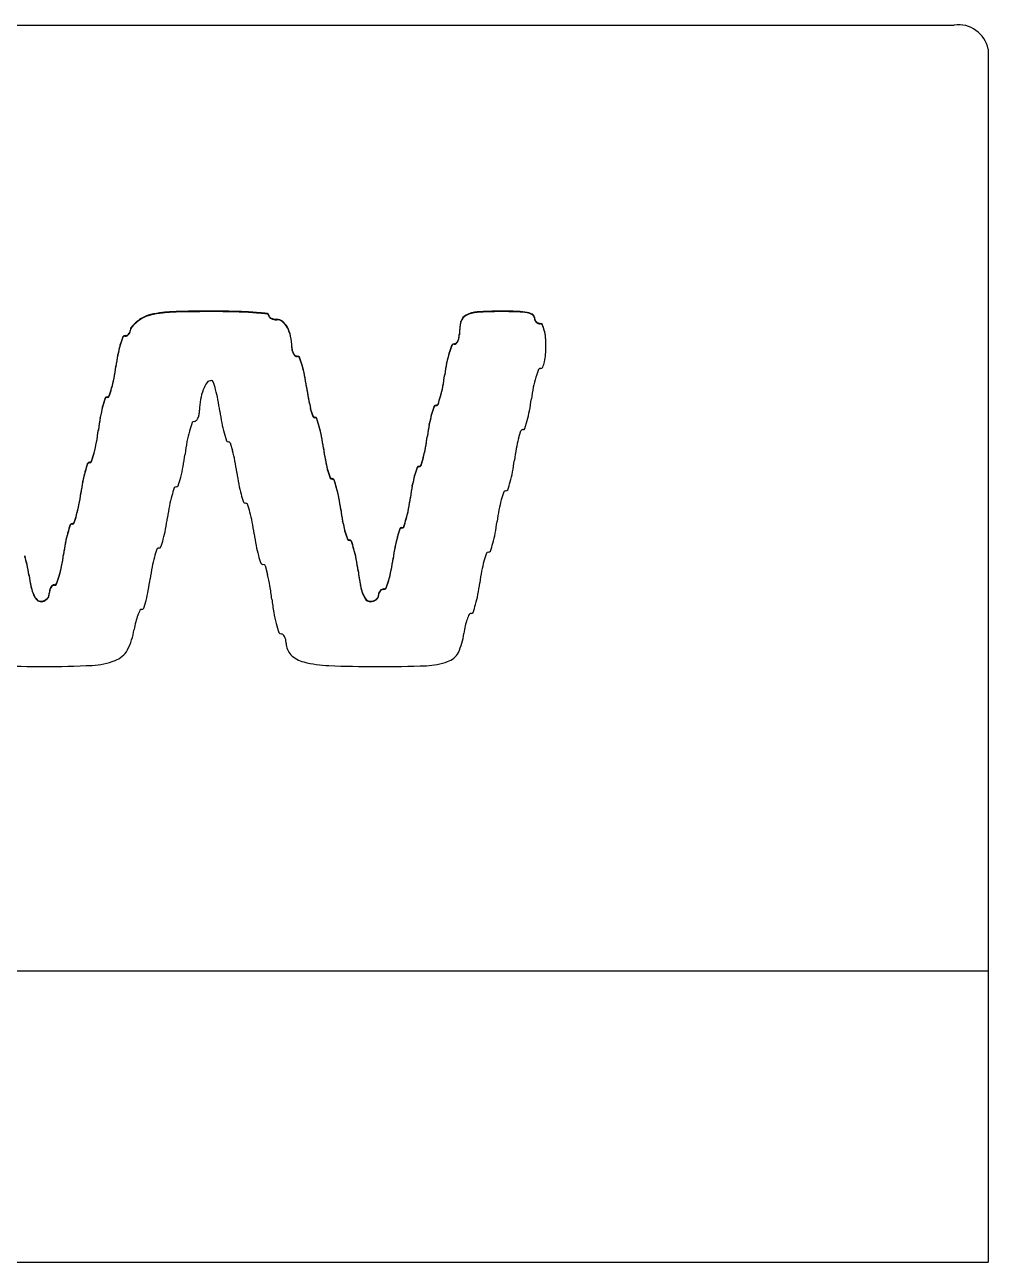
# Model space of a CAD drawing. Header units: millimetres. Extents: x 0 to 420, y 0 to 297.
# Drawn here: x 127.24 to 141.35, y 61.83 to 79.95 of the extents above; entities that cross this region are included whole.
import ezdxf

# ---------------------------------------------------------------- set-up
doc = ezdxf.new("R2010")
doc.units = ezdxf.units.MM

msp = doc.modelspace()

# ---------------------------------------------------------------- linework, layer by layer
at = {"color": 7, "linetype": 'Continuous', "lineweight": 25}
for p, q in [((56.85489, 79.94395), (140.85489, 79.94395)), ((141.35489, 79.5904), (141.35489, 66.09471)), ((129.52741, 75.74308), (129.52741, 75.75015)), ((129.9703, 75.74746), (129.9703, 75.75453)), ((130.31519, 75.74353), (130.31519, 75.7506)), ((134.2084, 75.74746), (134.2084, 75.75453)), ((134.46002, 75.74358), (134.46002, 75.75065)), ((128.88993, 75.59933), (128.88993, 75.6064)), ((128.9551, 75.64443), (128.9551, 75.6515)), ((129.08209, 75.69617), (129.08209, 75.70324)), ((129.25985, 75.72691), (129.25985, 75.73399)), ((130.58346, 75.73097), (130.58346, 75.73804)), ((130.78428, 75.71316), (130.78428, 75.72023)), ((130.81534, 75.68764), (130.81534, 75.69471)), ((130.82436, 75.66483), (130.82436, 75.6719)), ((130.84972, 75.64539), (130.84972, 75.65246)), ((130.88763, 75.63231), (130.88763, 75.63938)), ((130.93237, 75.62782), (130.93237, 75.63489)), ((131.01719, 75.59883), (131.01719, 75.6059)), ((133.6299, 75.59768), (133.6299, 75.60475)), ((133.70891, 75.69095), (133.70891, 75.69802)), ((133.86943, 75.73624), (133.86943, 75.74331)), ((134.6027, 75.7287), (134.6027, 75.73577)), ((134.67875, 75.70089), (134.67875, 75.70796)), ((134.70695, 75.65773), (134.70695, 75.6648)), ((134.71327, 75.62342), (134.71327, 75.63049)), ((134.7318, 75.59435), (134.7318, 75.60142)), ((134.75928, 75.57491), (134.75928, 75.58198)), ((134.79155, 75.56799), (134.79155, 75.57507)), ((128.71028, 75.38853), (128.71028, 75.3956)), ((128.73875, 75.39443), (128.73875, 75.4015)), ((128.763, 75.41098), (128.763, 75.41805)), ((128.77935, 75.43576), (128.77935, 75.44283)), ((128.78494, 75.46497), (128.78494, 75.47204)), ((128.79653, 75.50141), (128.79653, 75.50848)), ((128.83493, 75.54922), (128.83493, 75.5563)), ((131.08772, 75.51156), (131.08772, 75.51863)), ((131.1358, 75.38171), (131.1358, 75.38878)), ((133.60715, 75.41355), (133.60715, 75.42062)), ((134.82463, 75.55052), (134.82463, 75.55759)), ((134.8513, 75.47132), (134.8513, 75.47839)), ((128.64007, 75.25671), (128.64007, 75.26378)), ((128.67834, 75.37111), (128.67834, 75.37818)), ((131.15258, 75.22402), (131.15258, 75.2311)), ((133.49672, 75.25099), (133.49672, 75.25806)), ((133.52977, 75.26889), (133.52977, 75.27596)), ((133.55943, 75.27934), (133.55943, 75.28641)), ((133.58442, 75.31138), (133.58442, 75.31846)), ((133.6015, 75.35815), (133.6015, 75.36522)), ((134.87004, 75.36512), (134.87004, 75.37219)), ((134.87615, 75.23898), (134.87615, 75.24605)), ((128.60433, 75.11187), (128.60433, 75.11894)), ((131.15869, 75.17248), (131.15869, 75.17955)), ((131.17613, 75.12897), (131.17613, 75.13604)), ((131.20141, 75.09929), (131.20141, 75.10636)), ((131.23112, 75.08943), (131.23112, 75.0965)), ((131.26416, 75.07153), (131.26416, 75.0786)), ((133.45767, 75.13716), (133.45767, 75.14423)), ((128.57616, 74.93987), (128.57616, 74.94694)), ((131.30322, 74.95769), (131.30322, 74.96477)), ((133.4213, 74.99222), (133.4213, 74.99929)), ((128.54842, 74.76788), (128.54842, 74.77495)), ((131.33959, 74.81276), (131.33959, 74.81983)), ((133.39293, 74.82024), (133.39293, 74.82731)), ((128.41872, 74.47463), (128.41872, 74.4817)), ((128.44812, 74.49121), (128.44812, 74.49829)), ((128.47757, 74.50755), (128.47757, 74.51462)), ((128.51403, 74.62304), (128.51403, 74.63011)), ((131.36796, 74.64078), (131.36796, 74.64785)), ((133.33114, 74.50342), (133.33114, 74.51049)), ((133.36527, 74.64822), (133.36527, 74.65529)), ((128.3821, 74.35065), (128.3821, 74.35773)), ((131.39541, 74.46877), (131.39541, 74.47584)), ((131.46417, 74.21516), (131.42896, 74.33097)), ((131.42896, 74.3239), (131.42896, 74.33097)), ((131.46417, 74.20809), (131.42896, 74.3239)), ((133.23705, 74.35544), (133.23705, 74.36252)), ((133.26603, 74.37157), (133.26603, 74.37864)), ((133.295, 74.3877), (133.295, 74.39477)), ((128.34755, 74.19612), (128.34755, 74.20319)), ((131.46417, 74.20809), (131.46417, 74.21516)), ((131.49214, 74.19211), (131.49214, 74.19918)), ((131.55532, 74.06739), (131.52011, 74.1832)), ((131.52011, 74.17613), (131.52011, 74.1832)), ((131.55532, 74.06032), (131.52011, 74.17613)), ((133.20091, 74.23972), (133.20091, 74.24679)), ((134.56571, 74.03569), (134.60092, 74.15151)), ((128.31964, 74.01264), (128.31964, 74.01972)), ((130.15996, 73.97205), (130.19517, 73.85623)), ((131.55532, 74.06032), (131.55532, 74.06739)), ((133.16678, 74.09491), (133.16678, 74.10198)), ((134.47456, 73.88792), (134.50977, 74.00374)), ((128.29173, 73.82917), (128.29173, 73.83624)), ((130.25111, 73.82428), (130.28632, 73.70846)), ((131.58887, 73.91545), (131.58887, 73.92252)), ((133.11167, 73.75091), (133.11167, 73.75798)), ((133.13913, 73.92292), (133.13913, 73.92999)), ((128.25718, 73.67463), (128.25718, 73.68171)), ((131.61633, 73.74344), (131.61633, 73.75051)), ((131.64398, 73.57146), (131.64398, 73.57853)), ((133.07812, 73.61312), (133.04291, 73.4973)), ((133.07812, 73.60605), (133.04291, 73.49023)), ((133.07812, 73.60605), (133.07812, 73.61312)), ((128.12524, 73.40225), (128.12524, 73.40932)), ((128.16171, 73.51774), (128.16171, 73.52481)), ((128.19115, 73.53407), (128.19115, 73.54115)), ((128.22055, 73.55066), (128.22055, 73.55773)), ((131.67811, 73.42664), (131.67811, 73.43371)), ((132.98697, 73.46534), (132.95176, 73.34953)), ((132.98697, 73.45827), (132.95176, 73.34246)), ((132.98697, 73.45827), (132.98697, 73.46534)), ((133.01494, 73.47425), (133.01494, 73.48132)), ((133.04291, 73.49023), (133.04291, 73.4973)), ((128.09085, 73.25741), (128.09085, 73.26448)), ((131.71425, 73.31092), (131.71425, 73.31799)), ((131.74322, 73.29479), (131.74322, 73.30186)), ((131.7722, 73.27867), (131.7722, 73.28574)), ((132.95176, 73.34246), (132.95176, 73.34953)), ((128.06312, 73.08542), (128.06312, 73.09249)), ((131.80834, 73.16294), (131.80834, 73.17001)), ((132.89076, 73.02559), (132.89076, 73.03266)), ((132.91821, 73.19759), (132.91821, 73.20466)), ((128.03546, 72.9134), (128.03546, 72.92047)), ((131.84247, 73.01815), (131.84247, 73.02522)), ((131.87013, 72.84612), (131.87013, 72.85319)), ((132.86311, 72.8536), (132.86311, 72.86067)), ((128.00133, 72.76861), (128.00133, 72.77568)), ((131.89778, 72.67414), (131.89778, 72.68121)), ((132.82897, 72.70879), (132.82897, 72.71586)), ((127.8711, 72.5049), (127.8711, 72.51198)), ((127.90724, 72.62063), (127.90724, 72.6277)), ((127.93622, 72.63676), (127.93622, 72.64383)), ((127.96519, 72.65288), (127.96519, 72.65995)), ((131.93191, 72.52932), (131.93191, 72.53639)), ((132.73488, 72.56081), (132.73488, 72.56788)), ((132.76386, 72.57694), (132.76386, 72.58401)), ((132.79284, 72.59306), (132.79284, 72.60013)), ((127.83697, 72.36009), (127.83697, 72.36716)), ((131.96805, 72.4136), (131.96805, 72.42067)), ((131.99703, 72.39747), (131.99703, 72.40454)), ((132.026, 72.38135), (132.026, 72.38842)), ((132.66461, 72.30029), (132.66461, 72.30736)), ((132.69875, 72.44508), (132.69875, 72.45215)), ((127.2407, 72.16356), (127.2407, 72.17063)), ((127.80932, 72.1881), (127.80932, 72.19517)), ((132.06214, 72.26562), (132.06214, 72.27269)), ((132.09627, 72.12083), (132.09627, 72.1279)), ((132.63695, 72.12826), (132.63695, 72.13534)), ((127.27407, 72.03804), (127.27407, 72.04511)), ((127.78114, 72.0161), (127.78114, 72.02317)), ((130.76032, 72.02822), (130.79726, 71.89625)), ((132.12393, 71.9488), (132.12393, 71.95587)), ((132.60859, 71.95628), (132.60859, 71.96335)), ((127.30131, 71.88899), (127.30131, 71.89606)), ((127.70713, 71.75686), (127.70713, 71.76394)), ((127.7454, 71.87126), (127.7454, 71.87833)), ((132.57222, 71.81135), (132.57222, 71.81842)), ((127.33503, 71.70758), (127.33503, 71.71465)), ((127.3745, 71.59087), (127.3745, 71.59795)), ((127.59153, 71.57407), (127.59153, 71.58114)), ((127.60054, 71.61979), (127.60054, 71.62687)), ((127.60601, 71.66559), (127.60601, 71.67266)), ((127.62247, 71.7043), (127.62247, 71.71137)), ((127.64665, 71.73053), (127.64665, 71.7376)), ((127.6752, 71.73944), (127.6752, 71.74651)), ((132.15821, 71.73474), (132.15821, 71.74181)), ((132.19701, 71.60185), (132.19701, 71.60892)), ((132.42274, 71.58988), (132.42274, 71.59695)), ((132.42849, 71.6242), (132.42849, 71.63127)), ((132.44547, 71.65326), (132.44547, 71.66033)), ((132.4706, 71.67272), (132.4706, 71.67979)), ((132.50012, 71.67962), (132.50012, 71.68669)), ((132.53316, 71.69751), (132.53316, 71.70458)), ((127.42172, 71.52227), (127.42172, 71.52934)), ((127.48037, 71.50015), (127.48037, 71.50722)), ((127.52619, 71.50937), (127.52619, 71.51645)), ((127.56524, 71.5353), (127.56524, 71.54237)), ((128.98318, 71.40318), (129.01786, 71.51938)), ((132.24353, 71.52434), (132.24353, 71.53141)), ((132.30305, 71.50015), (132.30305, 71.50722)), ((132.34873, 71.50702), (132.34873, 71.51409)), ((132.38756, 71.5265), (132.38756, 71.53357)), ((132.41363, 71.55564), (132.41363, 71.56271)), ((56.35489, 66.09471), (141.35489, 66.09471)), ((141.35489, 66.09471), (141.35489, 61.82694)), ((56.35489, 61.82694), (141.35489, 61.82694))]:
    msp.add_line(p, q, dxfattribs=at)
for centre, radius, start, end in [((140.91739, 79.502), 0.44634, 11.42201, 98.049187), ((129.59227, 72.45475), 3.29605, 91.127629, 95.788404), ((129.97024, 53.35671), 22.39782, 89.999863, 91.132888), ((129.97031, 60.63917), 15.11537, 88.692622, 90.000061), ((130.18752, 70.15032), 5.60173, 85.946905, 88.694129), ((134.20829, 70.63197), 5.12257, 89.99878, 93.792982), ((134.20839, 67.59643), 8.1581, 88.23244, 89.999898), ((134.43035, 74.7746), 0.97649, 79.83395, 88.25882), ((129.21278, 75.19674), 0.52158, 128.241008, 136.420903), ((129.21278, 75.18967), 0.52158, 128.241008, 136.420903), ((129.28383, 75.10692), 0.63611, 121.116563, 128.259862), ((129.28376, 75.09995), 0.63598, 121.115826, 128.260599), ((129.18969, 75.25741), 0.45863, 103.568296, 120.763088), ((129.18966, 75.25039), 0.45857, 103.567217, 120.764167), ((129.3875, 74.46681), 1.27359, 95.752404, 103.87501), ((129.38745, 74.46005), 1.27327, 95.751369, 103.876045), ((129.5923, 72.44749), 3.29624, 91.127962, 95.788469), ((129.97023, 53.34646), 22.40099, 89.999823, 91.132687), ((129.97033, 60.62971), 15.11775, 88.69288, 90.000112), ((130.18753, 70.14379), 5.60119, 85.946574, 88.694063), ((130.18176, 70.06845), 5.6838, 83.914784, 85.947243), ((130.18146, 70.05779), 5.6874, 83.915692, 85.946863), ((130.78507, 75.68953), 0.0307, 9.705091, 91.472484), ((130.78507, 75.68246), 0.03071, 9.70721, 91.470365), ((130.85038, 75.69538), 0.03505, 181.097216, 222.064499), ((130.85038, 75.68831), 0.03505, 181.095549, 222.066166), ((130.88654, 75.72675), 0.08292, 221.417476, 243.640588), ((130.88652, 75.71965), 0.08288, 221.412838, 243.645226), ((130.91693, 75.78579), 0.14931, 243.250526, 258.685335), ((130.9169, 75.77865), 0.14924, 243.246728, 258.689133), ((130.93219, 75.85821), 0.22332, 258.491311, 270.046407), ((130.93219, 75.85109), 0.22327, 258.488835, 270.046521), ((130.93578, 75.50628), 0.12866, 50.7417, 91.517606), ((130.93578, 75.4992), 0.12866, 50.742664, 91.517768), ((130.80036, 75.35853), 0.32895, 29.123828, 48.76265), ((130.80037, 75.35147), 0.32893, 29.122891, 48.762989), ((134.36799, 75.42007), 0.76084, 165.95214, 179.958573), ((134.36799, 75.413), 0.76085, 165.952172, 179.958542), ((133.77717, 75.5601), 0.15389, 116.33057, 163.13314), ((133.77717, 75.55303), 0.15389, 116.330402, 163.132744), ((133.89126, 75.35882), 0.38511, 93.249893, 118.261629), ((133.89125, 75.35178), 0.38507, 93.248816, 118.262707), ((134.20824, 70.6264), 5.12106, 89.998221, 93.793541), ((134.20849, 67.59631), 8.15115, 88.231686, 90.000652), ((134.43038, 74.7678), 0.97623, 79.832806, 88.259964), ((134.56464, 75.5138), 0.22521, 59.556833, 80.270214), ((134.56465, 75.50675), 0.22518, 59.555681, 80.271367), ((134.65492, 75.6616), 0.05213, 3.516232, 62.789079), ((134.65492, 75.65453), 0.05213, 3.516232, 62.789079), ((134.80447, 75.66503), 0.09752, 180.138572, 200.743663), ((134.80448, 75.65796), 0.09753, 180.139178, 200.743057), ((134.79465, 75.66193), 0.08725, 201.122355, 223.910023), ((134.79463, 75.65485), 0.08723, 201.120843, 223.913199), ((134.79716, 75.66468), 0.09096, 224.057487, 245.388203), ((134.79716, 75.6576), 0.09095, 224.054977, 245.388124), ((134.79099, 75.65123), 0.07616, 245.394113, 270.415469), ((134.791, 75.64417), 0.07618, 245.396755, 270.412827), ((134.79427, 75.54016), 0.03501, 29.863934, 94.454235), ((134.79427, 75.53309), 0.03501, 29.862405, 94.455764), ((128.70752, 75.36269), 0.03303, 85.20806, 152.031823), ((128.70752, 75.35561), 0.03303, 85.208593, 152.033865), ((128.71073, 75.46515), 0.06955, 269.627118, 293.760048), ((128.71073, 75.45807), 0.06954, 269.624192, 293.759379), ((128.70669, 75.4745), 0.07973, 293.712018, 314.931357), ((128.70668, 75.46744), 0.07975, 293.714396, 314.92898), ((128.71043, 75.47054), 0.07429, 315.048355, 338.101902), ((128.7104, 75.46348), 0.07432, 315.0531, 338.097158), ((128.70462, 75.47226), 0.08032, 338.508309, 359.845876), ((128.70461, 75.46519), 0.08033, 338.50948, 359.845379), ((128.85026, 75.47133), 0.06533, 145.338958, 179.378805), ((128.85025, 75.46426), 0.06532, 145.337361, 179.379556), ((129.09874, 75.30507), 0.36429, 136.399309, 146.056042), ((129.09864, 75.29808), 0.36416, 136.397556, 146.057794), ((130.67807, 75.29311), 0.46762, 11.805767, 28.833708), ((130.67811, 75.28605), 0.46758, 11.80512, 28.834354), ((130.33406, 75.22372), 0.81856, 0.516309, 11.633659), ((133.33109, 75.42077), 0.27606, 348.390528, 359.969199), ((133.33109, 75.4137), 0.27606, 348.390528, 359.969199), ((134.29239, 75.33426), 0.57719, 14.460396, 22.76365), ((134.29239, 75.32719), 0.57719, 14.460396, 22.76365), ((134.17768, 75.30476), 0.69564, 5.562361, 14.453771), ((134.17771, 75.2977), 0.69561, 5.562128, 14.454004), ((130.10512, 74.82544), 1.52922, 163.342621, 168.934657), ((130.10515, 74.81836), 1.52925, 163.342606, 168.9345), ((130.43645, 74.72643), 1.87503, 159.659933, 163.346506), ((130.43622, 74.71944), 1.87479, 159.659696, 163.346743), ((130.33407, 75.21665), 0.81855, 0.516262, 11.633706), ((131.39193, 75.2333), 0.23936, 180.527827, 192.975936), ((131.39193, 75.22623), 0.23936, 180.528082, 192.975923), ((135.13979, 74.63072), 1.75876, 159.10266, 163.024085), ((135.13969, 74.62368), 1.75865, 159.102413, 163.024044), ((133.52694, 75.24172), 0.03436, 85.287264, 151.592767), ((133.52694, 75.23465), 0.03436, 85.290244, 151.592283), ((133.53102, 75.31971), 0.04377, 268.3532, 310.46136), ((133.53102, 75.31264), 0.04377, 268.3532, 310.46136), ((133.47471, 75.37824), 0.12494, 312.693278, 331.412797), ((133.47469, 75.37118), 0.12496, 312.694197, 331.410263), ((133.43246, 75.40048), 0.17268, 331.642082, 348.21808), ((133.43246, 75.3934), 0.17268, 331.642251, 348.218647), ((133.56768, 75.24593), 1.30847, 0.004179, 5.53726), ((133.56773, 75.23886), 1.30842, 0.004079, 5.53736), ((133.44605, 75.24614), 1.4301, 354.936713, 359.99534), ((131.40691, 74.57154), 2.85554, 168.948246, 172.445821), ((131.40676, 74.5645), 2.85538, 168.948188, 172.445978), ((131.30999, 75.21496), 0.15539, 193.168383, 210.521511), ((131.30997, 75.20787), 0.15537, 193.166895, 210.522998), ((131.27603, 75.19553), 0.11627, 210.772704, 230.072352), ((131.27604, 75.18846), 0.11628, 210.772431, 230.07085), ((131.22998, 75.14277), 0.04628, 231.86838, 271.406171), ((131.22999, 75.1357), 0.04629, 231.872943, 271.401608), ((131.23394, 75.06226), 0.03436, 28.406214, 94.711258), ((131.23394, 75.05519), 0.03436, 28.40582, 94.71415), ((129.62119, 74.45129), 1.75865, 16.975956, 20.897587), ((129.62109, 74.44419), 1.75876, 16.975915, 20.89734), ((134.87355, 74.71189), 1.48042, 163.020161, 168.805846), ((134.8737, 74.70479), 1.48058, 163.020469, 168.805537), ((134.11903, 75.18675), 0.7545, 346.737263, 354.918657), ((125.49842, 75.35498), 3.10466, 349.232496, 352.448018), ((125.49869, 75.34786), 3.10439, 349.232316, 352.448101), ((129.88718, 74.53239), 1.48058, 11.194463, 16.979531), ((129.88734, 74.52536), 1.48042, 11.194154, 16.979839), ((136.12348, 74.46524), 2.75445, 168.820318, 172.446687), ((136.12359, 74.45816), 2.75457, 168.820437, 172.446668), ((136.40961, 74.27157), 1.75961, 159.105174, 163.024638), ((134.79594, 74.88279), 0.03436, 85.287384, 151.589734), ((134.80138, 74.94834), 0.03142, 265.22015, 331.946301), ((134.20624, 75.16625), 0.66492, 339.516096, 346.732938), ((126.92588, 75.08373), 1.65166, 344.059123, 349.225122), ((126.9258, 75.07667), 1.65175, 344.05932, 349.225091), ((130.42947, 74.3751), 0.61716, 147.163141, 158.39669), ((129.968, 74.66537), 0.07231, 86.843058, 142.135276), ((129.97457, 74.70808), 0.02961, 26.813892, 95.001955), ((127.87992, 73.99514), 2.24197, 15.805033, 18.902018), ((128.63737, 74.28578), 2.75449, 7.553163, 11.179533), ((128.63722, 74.27868), 2.75464, 7.553321, 11.179475), ((130.26394, 75.24212), 3.15637, 349.285116, 352.4483), ((130.26394, 75.23505), 3.15637, 349.285116, 352.4483), ((136.14148, 74.35324), 1.47931, 163.018001, 168.808005), ((130.8954, 73.68272), 2.60237, 162.120168, 164.966622), ((128.44546, 74.46866), 0.02975, 84.851615, 153.992707), ((128.44546, 74.46159), 0.02975, 84.853339, 153.993737), ((128.45073, 74.52828), 0.03011, 265.030747, 333.016583), ((128.45074, 74.52121), 0.03011, 265.025866, 333.018693), ((126.41647, 75.22888), 2.18135, 340.886479, 344.067869), ((126.41618, 75.22191), 2.18166, 340.886704, 344.067643), ((130.53761, 74.33278), 0.73329, 158.433377, 170.000387), ((128.42463, 74.14899), 1.67596, 10.726066, 15.816229), ((134.63203, 75.08065), 3.29264, 187.553195, 190.584574), ((134.63203, 75.07358), 3.29264, 187.553195, 190.584574), ((131.16394, 75.1237), 2.25228, 341.116732, 344.201213), ((131.16403, 75.11659), 2.25218, 341.116781, 344.201426), ((131.71443, 74.96801), 1.6802, 344.198965, 349.273495), ((131.71448, 74.96093), 1.68015, 344.19882, 349.273475), ((137.39053, 74.10659), 2.75248, 168.817928, 172.446959), ((130.17964, 73.87466), 1.86132, 164.957915, 169.833734), ((130.17973, 73.86757), 1.8614, 164.95809, 169.833705), ((130.89551, 73.67561), 2.60249, 162.120125, 164.966432), ((129.43678, 74.30653), 0.36452, 349.61765, 359.581276), ((130.7454, 74.29701), 0.94413, 170.052364, 179.58409), ((126.97286, 73.87448), 3.15345, 7.552028, 10.717431), ((133.11078, 74.79679), 1.74514, 190.597519, 195.481119), ((133.11069, 74.78969), 1.74504, 190.597389, 195.481249), ((135.36811, 73.63358), 2.25228, 161.116732, 164.201213), ((135.36802, 73.62655), 2.25218, 161.116781, 164.201426), ((133.26345, 74.34918), 0.02958, 84.996209, 153.192703), ((133.26345, 74.3421), 0.02958, 84.997755, 153.191157), ((133.2686, 74.40811), 0.02958, 265.003752, 333.187972), ((133.2686, 74.40104), 0.02958, 265.000479, 333.188433), ((131.40577, 74.89992), 3.28462, 349.411725, 352.450506), ((131.81316, 73.58219), 3.52082, 169.840999, 172.861494), ((131.81268, 73.57519), 3.52032, 169.840787, 172.861705), ((131.73527, 73.40827), 2.16418, 160.759475, 164.174771), ((129.72148, 74.10635), 0.03313, 85.046993, 152.917625), ((129.72581, 74.17874), 0.03941, 267.856885, 314.76286), ((129.63972, 74.25344), 0.15331, 317.950885, 334.604989), ((129.58111, 74.28051), 0.21786, 334.784562, 349.509097), ((133.36298, 74.72172), 3.2926, 187.553118, 190.584554), ((131.84161, 74.43782), 1.74497, 190.597281, 195.481357), ((131.48955, 74.22712), 0.02806, 205.233592, 275.295135), ((131.48955, 74.22005), 0.02806, 205.229195, 275.299533), ((131.49473, 74.17124), 0.02806, 25.233129, 95.289025), ((131.49473, 74.16417), 0.02806, 25.230928, 95.28835), ((134.81583, 73.78969), 1.67837, 164.196117, 169.276841), ((134.81575, 73.78264), 1.67828, 164.195986, 169.276973), ((132.92212, 74.61662), 1.74204, 344.51454, 349.406822), ((124.82631, 74.45721), 3.52061, 349.840947, 352.861632), ((124.82611, 74.45017), 3.52082, 349.840999, 352.861494), ((131.28606, 73.5353), 1.69734, 164.165322, 169.51233), ((129.87661, 73.60229), 1.74195, 10.593047, 15.485591), ((129.87661, 73.59522), 1.74195, 10.593047, 15.485591), ((136.26657, 73.51544), 3.15479, 169.285187, 172.449275), ((136.26676, 73.50833), 3.15499, 169.285245, 172.44912), ((134.53515, 73.99177), 0.02806, 84.704865, 154.766408), ((134.54033, 74.04766), 0.02806, 264.710975, 334.766871), ((126.45889, 74.16494), 1.86208, 344.958909, 349.832739), ((126.4589, 74.15786), 1.86207, 344.958966, 349.832829), ((132.75057, 73.2648), 3.18663, 169.522923, 172.861508), ((130.22055, 73.8682), 0.02806, 205.23139, 275.294461), ((130.22573, 73.81232), 0.02806, 25.228731, 95.293424), ((128.36056, 73.31903), 3.28423, 7.549425, 10.588537), ((128.36035, 73.31192), 3.28444, 7.549579, 10.588479), ((131.39878, 74.07831), 1.74258, 344.516713, 349.407446), ((129.87681, 74.3626), 3.29088, 349.413279, 352.446242), ((129.87682, 74.35552), 3.29087, 349.413314, 352.446305), ((136.15629, 73.42213), 1.74504, 164.518751, 169.402611), ((125.74442, 74.35656), 2.6018, 342.119752, 344.966804), ((125.74341, 74.34978), 2.60285, 342.120323, 344.966233), ((126.09808, 74.09789), 3.51783, 349.839323, 352.862464), ((128.60761, 73.24337), 1.74195, 10.593047, 15.485591), ((134.74557, 74.16543), 3.15663, 187.552906, 190.715148), ((134.74538, 74.15833), 3.15644, 187.552813, 190.715242), ((133.29025, 73.89015), 1.67551, 190.718821, 195.80822), ((131.39875, 74.07125), 1.74262, 344.5167, 349.407297), ((137.68199, 73.13754), 3.29706, 169.417378, 172.444661), ((129.71446, 72.95543), 1.65277, 164.060142, 169.222708), ((129.71465, 72.94831), 1.65295, 164.060436, 169.222414), ((130.22571, 72.80967), 2.18438, 160.889657, 164.066637), ((130.22577, 72.80257), 2.18445, 160.889585, 164.066443), ((128.18854, 73.51114), 0.03012, 85.031018, 153.010466), ((128.18854, 73.50407), 0.03012, 85.031618, 153.012637), ((128.19382, 73.57077), 0.02975, 264.85436, 333.992716), ((128.19382, 73.5637), 0.02975, 264.853736, 333.990587), ((127.72823, 73.80591), 1.86173, 344.959121, 349.833843), ((127.09135, 72.96007), 3.28444, 7.549579, 10.588479), ((133.29025, 73.88308), 1.67551, 190.71872, 195.808157), ((133.84082, 74.04552), 2.24758, 195.795554, 198.886501), ((133.84147, 74.03865), 2.24825, 195.79602, 198.886035), ((133.01236, 73.45337), 0.02807, 84.719517, 154.754631), ((133.01236, 73.4463), 0.02807, 84.719012, 154.75226), ((133.01753, 73.50926), 0.02806, 264.70333, 334.767942), ((133.01753, 73.50219), 0.02806, 264.703834, 334.770315), ((132.73525, 73.71172), 1.68001, 344.198602, 349.274356), ((131.28592, 73.98564), 3.15499, 349.285245, 352.44912), ((131.14122, 72.68442), 3.10503, 169.233092, 172.448144), ((131.14152, 72.6773), 3.10534, 169.233251, 172.447985), ((127.01186, 73.99813), 2.60345, 342.119851, 344.965121), ((133.47637, 73.80647), 3.15643, 187.552751, 190.715206), ((132.02244, 73.53151), 1.67673, 190.720684, 195.806358), ((131.74065, 73.33133), 0.02958, 206.807332, 274.994684), ((131.74065, 73.32426), 0.02958, 206.80687, 274.997959), ((131.7458, 73.2724), 0.02958, 26.805617, 95.005471), ((131.7458, 73.26533), 0.02958, 26.807297, 95.003791), ((129.64539, 72.55814), 2.24783, 15.795585, 18.886208), ((129.64539, 72.55107), 2.24783, 15.795585, 18.886208), ((134.63287, 72.88392), 1.74439, 164.519187, 169.40481), ((134.63283, 72.87686), 1.74435, 164.519199, 169.40496), ((132.18457, 73.86746), 2.25228, 341.116732, 344.201213), ((124.93079, 73.50786), 3.15975, 349.286568, 352.446265), ((124.93064, 73.50081), 3.1599, 349.286683, 352.446247), ((130.98394, 72.59641), 1.65325, 164.061602, 169.222643), ((131.49351, 72.45109), 2.18313, 160.887896, 164.066717), ((129.45755, 73.15222), 0.03012, 85.033884, 153.010675), ((129.46282, 73.21184), 0.02974, 264.849052, 333.998024), ((132.57216, 73.6867), 2.24793, 195.795799, 198.886256), ((130.19448, 72.71317), 1.67727, 10.722176, 15.805529), ((130.19451, 72.7061), 1.67724, 10.722024, 15.805516), ((129.76152, 73.44757), 3.15663, 349.284852, 352.447094), ((136.14672, 72.60114), 3.28443, 169.411556, 172.450482), ((136.14673, 72.59406), 3.28444, 169.411521, 172.450421), ((136.38906, 72.37724), 2.25261, 161.116955, 164.20099), ((134.28408, 73.09293), 0.02958, 84.998798, 153.190113), ((134.28924, 73.15187), 0.02958, 265.003752, 333.187972), ((126.38711, 73.23263), 1.67765, 344.194398, 349.276665), ((126.38716, 73.22555), 1.6776, 344.194253, 349.276645), ((132.411, 72.32533), 3.10582, 169.232894, 172.447133), ((130.47165, 72.9724), 0.02958, 206.80687, 274.997959), ((130.4768, 72.91347), 0.02958, 26.807759, 95.000518), ((128.37663, 72.19928), 2.24758, 15.795554, 18.886501), ((128.74137, 72.43841), 3.15613, 7.551694, 10.715085), ((128.74146, 72.43135), 3.15604, 7.551706, 10.71517), ((134.99947, 73.26813), 3.15674, 187.553074, 190.715175), ((131.21564, 73.17258), 1.67673, 344.193642, 349.279316), ((131.21564, 73.16551), 1.67673, 344.193642, 349.279316), ((129.76171, 73.44047), 3.15643, 349.284794, 352.447249), ((135.83676, 72.53338), 1.67866, 164.196638, 169.275822), ((125.83621, 73.38823), 2.2501, 341.115235, 344.20271), ((125.83631, 73.38113), 2.25, 341.115284, 344.202923), ((126.2035, 73.14834), 3.156, 349.284688, 352.448144), ((128.92543, 72.35423), 1.67733, 10.722156, 15.805384), ((134.99913, 73.261), 3.15639, 187.552901, 190.715348), ((133.54535, 72.99314), 1.67684, 190.720844, 195.806198), ((133.54525, 72.98604), 1.67673, 190.720684, 195.806358), ((130.66187, 73.32903), 2.25218, 341.116781, 344.201426), ((130.66177, 73.32199), 2.25228, 341.116732, 344.201213), ((131.02459, 73.08953), 3.16262, 349.28898, 352.445191), ((137.28851, 72.25895), 3.15613, 169.284915, 172.448306), ((129.48603, 72.05488), 1.67837, 164.196121, 169.276837), ((129.48587, 72.04784), 1.67821, 164.19588, 169.277079), ((130.0383, 71.89877), 2.25228, 161.116732, 164.201213), ((130.03821, 71.89173), 2.25218, 161.116781, 164.201426), ((127.93364, 72.61436), 0.02958, 84.996664, 153.192248), ((127.93364, 72.60729), 0.02958, 84.998344, 153.190568), ((127.9388, 72.67329), 0.02958, 264.997039, 333.197815), ((127.9388, 72.66622), 0.02957, 264.993765, 333.198276), ((127.65583, 72.87375), 1.67794, 344.195546, 349.276914), ((127.47087, 72.07918), 3.15766, 7.553549, 10.715454), ((133.62382, 72.89492), 3.04913, 187.55053, 190.824287), ((134.09496, 73.1483), 2.24793, 195.795799, 198.886256), ((134.09438, 73.14105), 2.24732, 195.795379, 198.886676), ((134.86169, 71.84028), 2.24783, 161.113792, 164.204415), ((134.86179, 71.83317), 2.24793, 161.113744, 164.204201), ((132.76128, 72.55455), 0.02957, 84.991322, 153.203849), ((132.76128, 72.54748), 0.02957, 84.994595, 153.203388), ((132.76644, 72.61347), 0.02958, 264.997755, 333.191157), ((132.76644, 72.6064), 0.02958, 264.996209, 333.192703), ((132.48135, 72.81443), 1.68011, 344.198763, 349.274196), ((130.94163, 71.77981), 3.15974, 169.287136, 172.446311), ((130.94132, 71.77279), 3.15942, 169.286977, 172.44647), ((127.10522, 73.02931), 2.2501, 341.115235, 344.20271), ((132.22601, 72.62793), 1.62604, 190.833385, 196.081863), ((131.99445, 72.43401), 0.02958, 206.807297, 275.003791), ((131.99445, 72.42694), 0.02958, 206.804965, 275.003311), ((131.9996, 72.37508), 0.02958, 26.807332, 94.994684), ((131.9996, 72.36801), 0.02958, 26.80687, 94.997959), ((129.89943, 71.66089), 2.24758, 15.795554, 18.886501), ((129.89919, 71.65375), 2.24783, 15.795585, 18.886208), ((135.77338, 71.71933), 3.16389, 169.288878, 172.444538), ((134.31322, 71.99512), 1.67792, 164.19404, 169.275462), ((134.31328, 71.98804), 1.67797, 164.194185, 169.275481), ((131.93046, 72.97023), 2.25261, 341.116955, 344.20099), ((125.96278, 71.76371), 1.34115, 12.111943, 17.662601), ((125.96262, 71.7566), 1.34131, 12.112289, 17.662255), ((124.98159, 72.57006), 2.85246, 348.94652, 352.447943), ((124.9817, 72.56298), 2.85236, 348.946416, 352.447948), ((130.75443, 71.69609), 1.67776, 164.195191, 169.277768), ((131.30522, 71.54049), 2.2501, 161.115235, 164.20271), ((129.20264, 72.25543), 0.02958, 85.00126, 153.190782), ((129.2078, 72.31437), 0.02958, 265.001617, 333.190107), ((132.69803, 72.76381), 2.11724, 196.076753, 199.353212), ((130.44823, 71.81584), 1.67733, 10.722156, 15.805384), ((130.44828, 71.80878), 1.67727, 10.722176, 15.805529), ((128.99357, 71.54077), 3.15776, 7.553717, 10.715481), ((129.90629, 72.49742), 2.75457, 348.820437, 352.446668), ((129.90641, 72.49033), 2.75445, 348.820318, 352.446687), ((135.77338, 71.71226), 3.16389, 169.288878, 172.444538), ((136.13461, 71.48013), 2.25193, 161.116488, 164.201457), ((134.03028, 72.19561), 0.02958, 85.000959, 153.190765), ((134.03544, 72.25455), 0.02958, 265.000479, 333.188433), ((124.83675, 71.52258), 2.49271, 8.616993, 12.1003), ((124.83681, 71.51553), 2.49264, 8.616875, 12.100292), ((126.28171, 72.31634), 1.52782, 343.340002, 348.937104), ((126.28166, 72.30928), 1.52787, 343.340153, 348.937124), ((132.2068, 71.4215), 3.15585, 169.285188, 172.448259), ((130.72773, 72.07619), 0.03069, 207.177406, 274.934251), ((130.73321, 72.01602), 0.02973, 24.215862, 95.482374), ((128.99342, 71.53368), 3.15791, 7.553734, 10.715366), ((136.09877, 72.48268), 4.00959, 187.549709, 190.648033), ((136.09861, 72.47559), 4.00944, 187.549696, 190.648124), ((131.15741, 72.25048), 1.47931, 343.018001, 348.808005), ((131.15756, 72.24337), 1.47916, 343.017693, 348.808314), ((137.03484, 71.36162), 3.15626, 169.285143, 172.448467), ((135.58285, 71.63609), 1.67856, 164.196478, 169.275982), ((130.03526, 72.31036), 2.76516, 188.61698, 192.441023), ((130.03516, 72.30327), 2.76506, 188.616975, 192.441133), ((127.67796, 71.77942), 0.03303, 265.205867, 332.039401), ((125.95319, 72.41428), 1.87063, 339.655595, 343.350844), ((125.95297, 72.40729), 1.87087, 339.655832, 343.350607), ((125.72413, 72.28088), 3.38353, 349.498961, 352.448889), ((128.81101, 71.38927), 2.04993, 9.627269, 14.318926), ((130.88999, 72.33196), 1.75887, 339.102656, 343.023801), ((130.89009, 72.32485), 1.75876, 339.10266, 343.024085), ((130.73879, 72.19628), 3.19488, 349.32457, 352.448309), ((127.8963, 71.83944), 0.57497, 192.534691, 204.834871), ((127.89626, 71.83235), 0.57493, 192.5342, 204.835362), ((127.60558, 71.70644), 0.25528, 205.149175, 223.925551), ((127.60558, 71.69936), 0.25528, 205.149175, 223.925551), ((127.48411, 71.62569), 0.11629, 314.237395, 337.477685), ((127.47819, 71.62721), 0.12234, 337.878169, 359.837447), ((127.4782, 71.62014), 0.12234, 337.877689, 359.837484), ((127.79591, 71.62674), 0.19537, 166.404683, 179.962334), ((127.79592, 71.61967), 0.19538, 166.404864, 179.962428), ((127.73333, 71.64137), 0.13111, 147.731328, 166.191008), ((127.73336, 71.63429), 0.13114, 147.733069, 166.189267), ((127.70807, 71.65674), 0.10154, 127.218687, 147.451482), ((127.7081, 71.64963), 0.10159, 127.223573, 147.446595), ((127.67422, 71.69944), 0.04707, 88.809676, 125.854098), ((127.67422, 71.69236), 0.04709, 88.815091, 125.848683), ((127.67796, 71.77235), 0.03303, 265.205334, 332.037359), ((127.28992, 71.9909), 1.79111, 344.73663, 349.491041), ((126.99787, 71.08211), 3.88891, 6.719273, 9.621467), ((132.85979, 71.87453), 0.71402, 190.712443, 201.838095), ((132.85974, 71.86744), 0.71397, 190.712061, 201.838477), ((132.46853, 71.71916), 0.29304, 202.09732, 219.842746), ((132.46854, 71.7121), 0.29306, 202.097456, 219.842003), ((132.35204, 71.59742), 0.0707, 330.597971, 359.624558), ((132.35203, 71.59035), 0.07071, 330.599789, 359.623514), ((132.52911, 71.59676), 0.10638, 161.065993, 179.8934), ((132.52912, 71.58968), 0.10639, 161.066881, 179.892512), ((132.51163, 71.60218), 0.08808, 138.689438, 160.714589), ((132.51163, 71.59511), 0.08809, 138.69057, 160.713457), ((132.50939, 71.60374), 0.08537, 117.023384, 138.483671), ((132.50939, 71.59666), 0.08538, 117.022947, 138.481453), ((132.49952, 71.62263), 0.06406, 89.466102, 116.833488), ((132.49952, 71.61555), 0.06407, 89.469769, 116.83325), ((132.50294, 71.72092), 0.03435, 265.280943, 331.601585), ((132.50295, 71.71385), 0.03435, 265.277961, 331.60207), ((132.2098, 71.91928), 1.69801, 344.294409, 349.314775), ((127.47758, 71.58865), 0.08147, 226.716504, 271.965363), ((127.47758, 71.58158), 0.08147, 226.715005, 271.965268), ((127.48107, 71.62221), 0.11499, 269.651987, 293.105793), ((127.48107, 71.61515), 0.115, 269.653467, 293.104313), ((127.47621, 71.6341), 0.12783, 293.018207, 314.143406), ((127.47622, 71.62701), 0.12781, 293.017001, 314.146509), ((127.48412, 71.61861), 0.11628, 314.236559, 337.478521), ((128.95851, 71.41468), 0.02722, 264.664259, 334.999872), ((134.48538, 71.96459), 3.65043, 186.724709, 189.816352), ((132.29983, 71.58464), 0.07748, 223.38735, 272.381251), ((132.29984, 71.57757), 0.07748, 223.388427, 272.380174), ((132.30346, 71.65977), 0.15255, 269.847912, 287.261607), ((132.30345, 71.65275), 0.1526, 269.851854, 287.25995), ((132.31077, 71.63824), 0.12982, 286.999307, 306.264819), ((132.31078, 71.63115), 0.12979, 286.997512, 306.266614), ((132.33273, 71.60885), 0.09313, 306.066794, 330.301645), ((132.33273, 71.60178), 0.09313, 306.065961, 330.300658), ((131.62854, 72.08242), 2.30173, 341.281021, 344.301671), ((129.67662, 71.00396), 0.83415, 159.172, 166.046434), ((129.69261, 70.99793), 0.85124, 153.783016, 159.17554), ((128.95392, 71.35799), 0.02967, 86.014989, 147.364229), ((132.78726, 71.67121), 1.92715, 189.828971, 194.799357), ((134.43864, 70.98085), 0.76337, 160.04712, 167.476705), ((134.41152, 70.99075), 0.73451, 153.924707, 160.050524), ((133.77773, 71.29705), 0.03079, 86.001767, 147.47712), ((133.78244, 71.35684), 0.02919, 264.971827, 333.32388), ((127.80161, 71.26961), 1.05702, 333.2285, 350.308759), ((130.32774, 70.84285), 1.50491, 166.071216, 170.48301), ((133.46545, 71.85009), 2.62854, 194.793131, 197.798514), ((130.99165, 71.06069), 0.03217, 205.94196, 275.157994), ((135.03984, 70.84779), 1.37912, 167.49606, 172.255317), ((130.99572, 70.98582), 0.04285, 50.236401, 91.570844), ((130.94498, 70.93154), 0.11711, 29.173888, 48.141409), ((130.90684, 70.91106), 0.16039, 12.06237, 28.918879), ((130.81529, 70.89226), 0.25384, 0.029843, 11.89427), ((131.3187, 70.898), 0.24963, 181.286874, 224.408425), ((132.67638, 71.17176), 1.00644, 335.643708, 352.112349), ((128.44753, 70.95997), 0.34117, 289.980071, 330.793536), ((131.41725, 70.99539), 0.38817, 224.498442, 256.803278), ((133.35068, 70.88213), 0.27308, 287.977615, 332.653798), ((127.51677, 85.91408), 15.364, 267.549535, 270.000075), ((127.51706, 85.41325), 14.86316, 269.998945, 272.745183), ((128.18478, 71.58633), 1.02014, 272.479804, 291.828948), ((131.76296, 72.30306), 1.74066, 255.550708, 267.824427), ((132.3873, 88.11416), 17.56407, 267.747202, 270.00034), ((132.38755, 92.38502), 21.83494, 269.999629, 271.942444), ((133.09853, 71.53252), 0.97033, 271.720312, 290.287365)]:
    msp.add_arc(centre, radius, start, end, dxfattribs=at)

doc.saveas('drawing.dxf')
